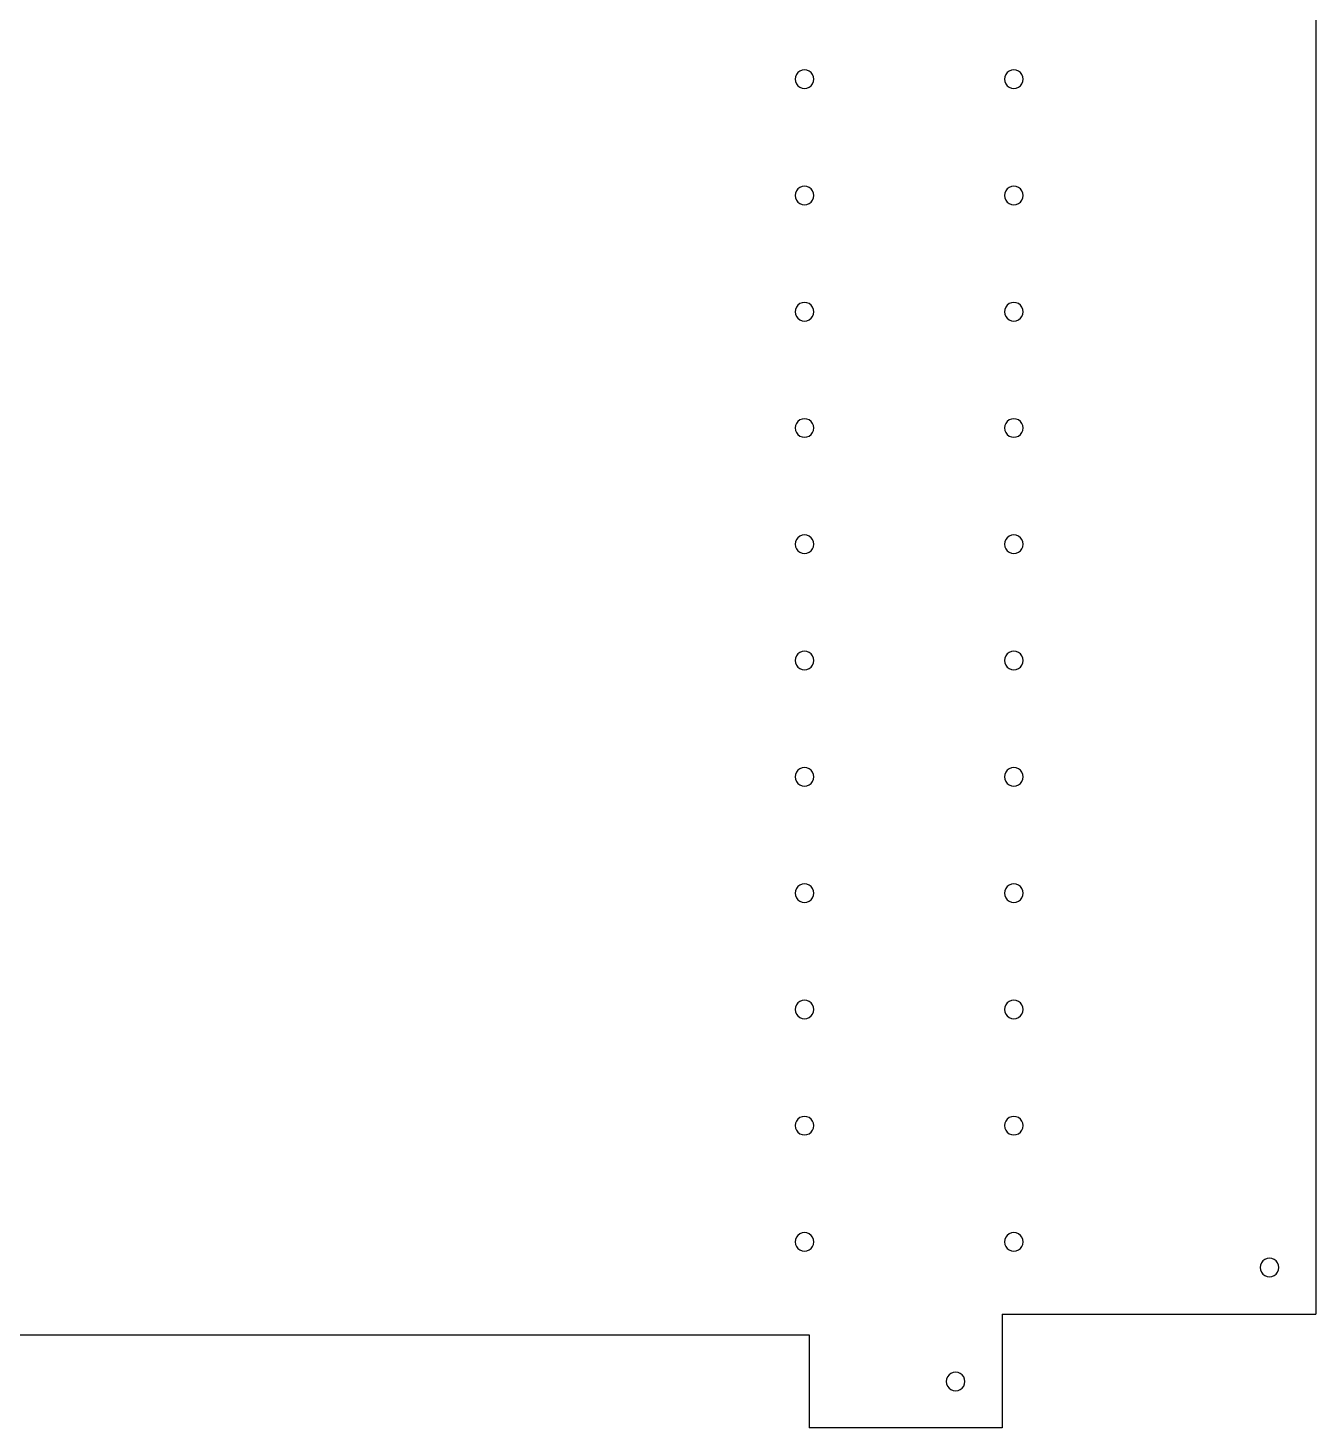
# Model space of a CAD drawing. Header units: metres. Extents: x 6137 to 6691, y 690 to 1292.
# Drawn here: x 6413.6 to 6690.6, y 690.2 to 991.2 of the extents above; entities that cross this region are included whole.
import ezdxf

# ---------------------------------------------------------------- set-up
doc = ezdxf.new("R2010")
doc.units = ezdxf.units.M

msp = doc.modelspace()

# ---------------------------------------------------------------- linework, layer by layer
at = {"layer": 'GROUP0'}
for p, q in [((6690.64, 1236.69, 0), (6690.64, 714.69, 0)), ((6579.23, 981.6, 0), (6578.91, 981.19, 0)), ((6579.64, 981.92, 0), (6579.23, 981.6, 0)), ((6580.13, 982.12, 0), (6579.64, 981.92, 0)), ((6580.64, 982.19, 0), (6580.13, 982.12, 0)), ((6581.16, 982.12, 0), (6580.64, 982.19, 0)), ((6581.64, 981.92, 0), (6581.16, 982.12, 0)), ((6582.06, 981.6, 0), (6581.64, 981.92, 0)), ((6582.38, 981.19, 0), (6582.06, 981.6, 0)), ((6624.23, 981.6, 0), (6623.91, 981.19, 0)), ((6624.64, 981.92, 0), (6624.23, 981.6, 0)), ((6625.13, 982.12, 0), (6624.64, 981.92, 0)), ((6625.64, 982.19, 0), (6625.13, 982.12, 0)), ((6626.16, 982.12, 0), (6625.64, 982.19, 0)), ((6626.64, 981.92, 0), (6626.16, 982.12, 0)), ((6627.06, 981.6, 0), (6626.64, 981.92, 0)), ((6627.38, 981.19, 0), (6627.06, 981.6, 0)), ((6578.71, 980.7, 0), (6578.64, 980.19, 0)), ((6578.64, 980.19, 0), (6578.71, 979.67, 0)), ((6578.91, 981.19, 0), (6578.71, 980.7, 0)), ((6578.71, 979.67, 0), (6578.91, 979.19, 0)), ((6578.91, 979.19, 0), (6579.23, 978.77, 0)), ((6579.23, 978.77, 0), (6579.64, 978.46, 0)), ((6579.64, 978.46, 0), (6580.13, 978.26, 0)), ((6580.13, 978.26, 0), (6580.64, 978.19, 0)), ((6580.64, 978.19, 0), (6581.16, 978.26, 0)), ((6581.16, 978.26, 0), (6581.64, 978.46, 0)), ((6581.64, 978.46, 0), (6582.06, 978.77, 0)), ((6582.06, 978.77, 0), (6582.38, 979.19, 0)), ((6582.58, 980.7, 0), (6582.38, 981.19, 0)), ((6582.38, 979.19, 0), (6582.58, 979.67, 0)), ((6582.64, 980.19, 0), (6582.58, 980.7, 0)), ((6582.58, 979.67, 0), (6582.64, 980.19, 0)), ((6623.71, 980.7, 0), (6623.64, 980.19, 0)), ((6623.64, 980.19, 0), (6623.71, 979.67, 0)), ((6623.91, 981.19, 0), (6623.71, 980.7, 0)), ((6623.71, 979.67, 0), (6623.91, 979.19, 0)), ((6623.91, 979.19, 0), (6624.23, 978.77, 0)), ((6624.23, 978.77, 0), (6624.64, 978.46, 0)), ((6624.64, 978.46, 0), (6625.13, 978.26, 0)), ((6625.13, 978.26, 0), (6625.64, 978.19, 0)), ((6625.64, 978.19, 0), (6626.16, 978.26, 0)), ((6626.16, 978.26, 0), (6626.64, 978.46, 0)), ((6626.64, 978.46, 0), (6627.06, 978.77, 0)), ((6627.06, 978.77, 0), (6627.38, 979.19, 0)), ((6627.58, 980.7, 0), (6627.38, 981.19, 0)), ((6627.38, 979.19, 0), (6627.58, 979.67, 0)), ((6627.64, 980.19, 0), (6627.58, 980.7, 0)), ((6627.58, 979.67, 0), (6627.64, 980.19, 0)), ((6580.64, 957.19, 0), (6580.13, 957.12, 0)), ((6581.16, 957.12, 0), (6580.64, 957.19, 0)), ((6625.64, 957.19, 0), (6625.13, 957.12, 0)), ((6626.16, 957.12, 0), (6625.64, 957.19, 0)), ((6578.71, 955.7, 0), (6578.64, 955.19, 0)), ((6578.64, 955.19, 0), (6578.71, 954.67, 0)), ((6578.91, 956.19, 0), (6578.71, 955.7, 0)), ((6578.71, 954.67, 0), (6578.91, 954.19, 0)), ((6579.23, 956.6, 0), (6578.91, 956.19, 0)), ((6578.91, 954.19, 0), (6579.23, 953.77, 0)), ((6579.64, 956.92, 0), (6579.23, 956.6, 0)), ((6580.13, 957.12, 0), (6579.64, 956.92, 0)), ((6581.64, 956.92, 0), (6581.16, 957.12, 0)), ((6582.06, 956.6, 0), (6581.64, 956.92, 0)), ((6582.38, 956.19, 0), (6582.06, 956.6, 0)), ((6582.06, 953.77, 0), (6582.38, 954.19, 0)), ((6582.58, 955.7, 0), (6582.38, 956.19, 0)), ((6582.38, 954.19, 0), (6582.58, 954.67, 0)), ((6582.64, 955.19, 0), (6582.58, 955.7, 0)), ((6582.58, 954.67, 0), (6582.64, 955.19, 0)), ((6623.71, 955.7, 0), (6623.64, 955.19, 0)), ((6623.64, 955.19, 0), (6623.71, 954.67, 0)), ((6623.91, 956.19, 0), (6623.71, 955.7, 0)), ((6623.71, 954.67, 0), (6623.91, 954.19, 0)), ((6624.23, 956.6, 0), (6623.91, 956.19, 0)), ((6623.91, 954.19, 0), (6624.23, 953.77, 0)), ((6624.64, 956.92, 0), (6624.23, 956.6, 0)), ((6625.13, 957.12, 0), (6624.64, 956.92, 0)), ((6626.64, 956.92, 0), (6626.16, 957.12, 0)), ((6627.06, 956.6, 0), (6626.64, 956.92, 0)), ((6627.38, 956.19, 0), (6627.06, 956.6, 0)), ((6627.06, 953.77, 0), (6627.38, 954.19, 0)), ((6627.58, 955.7, 0), (6627.38, 956.19, 0)), ((6627.38, 954.19, 0), (6627.58, 954.67, 0)), ((6627.64, 955.19, 0), (6627.58, 955.7, 0)), ((6627.58, 954.67, 0), (6627.64, 955.19, 0)), ((6579.23, 953.77, 0), (6579.64, 953.46, 0)), ((6579.64, 953.46, 0), (6580.13, 953.26, 0)), ((6580.13, 953.26, 0), (6580.64, 953.19, 0)), ((6580.64, 953.19, 0), (6581.16, 953.26, 0)), ((6581.16, 953.26, 0), (6581.64, 953.46, 0)), ((6581.64, 953.46, 0), (6582.06, 953.77, 0)), ((6624.23, 953.77, 0), (6624.64, 953.46, 0)), ((6624.64, 953.46, 0), (6625.13, 953.26, 0)), ((6625.13, 953.26, 0), (6625.64, 953.19, 0)), ((6625.64, 953.19, 0), (6626.16, 953.26, 0)), ((6626.16, 953.26, 0), (6626.64, 953.46, 0)), ((6626.64, 953.46, 0), (6627.06, 953.77, 0)), ((6578.71, 930.7, 0), (6578.64, 930.19, 0)), ((6578.64, 930.19, 0), (6578.71, 929.67, 0)), ((6578.91, 931.19, 0), (6578.71, 930.7, 0)), ((6579.23, 931.6, 0), (6578.91, 931.19, 0)), ((6579.64, 931.92, 0), (6579.23, 931.6, 0)), ((6580.13, 932.12, 0), (6579.64, 931.92, 0)), ((6580.64, 932.19, 0), (6580.13, 932.12, 0)), ((6581.16, 932.12, 0), (6580.64, 932.19, 0)), ((6581.64, 931.92, 0), (6581.16, 932.12, 0)), ((6582.06, 931.6, 0), (6581.64, 931.92, 0)), ((6582.38, 931.19, 0), (6582.06, 931.6, 0)), ((6582.58, 930.7, 0), (6582.38, 931.19, 0)), ((6582.64, 930.19, 0), (6582.58, 930.7, 0)), ((6582.58, 929.67, 0), (6582.64, 930.19, 0)), ((6623.71, 930.7, 0), (6623.64, 930.19, 0)), ((6623.64, 930.19, 0), (6623.71, 929.67, 0)), ((6623.91, 931.19, 0), (6623.71, 930.7, 0)), ((6624.23, 931.6, 0), (6623.91, 931.19, 0)), ((6624.64, 931.92, 0), (6624.23, 931.6, 0)), ((6625.13, 932.12, 0), (6624.64, 931.92, 0)), ((6625.64, 932.19, 0), (6625.13, 932.12, 0)), ((6626.16, 932.12, 0), (6625.64, 932.19, 0)), ((6626.64, 931.92, 0), (6626.16, 932.12, 0)), ((6627.06, 931.6, 0), (6626.64, 931.92, 0)), ((6627.38, 931.19, 0), (6627.06, 931.6, 0)), ((6627.58, 930.7, 0), (6627.38, 931.19, 0)), ((6627.64, 930.19, 0), (6627.58, 930.7, 0)), ((6627.58, 929.67, 0), (6627.64, 930.19, 0)), ((6578.71, 929.67, 0), (6578.91, 929.19, 0)), ((6578.91, 929.19, 0), (6579.23, 928.77, 0)), ((6579.23, 928.77, 0), (6579.64, 928.46, 0)), ((6579.64, 928.46, 0), (6580.13, 928.26, 0)), ((6580.13, 928.26, 0), (6580.64, 928.19, 0)), ((6580.64, 928.19, 0), (6581.16, 928.26, 0)), ((6581.16, 928.26, 0), (6581.64, 928.46, 0)), ((6581.64, 928.46, 0), (6582.06, 928.77, 0)), ((6582.06, 928.77, 0), (6582.38, 929.19, 0)), ((6582.38, 929.19, 0), (6582.58, 929.67, 0)), ((6623.71, 929.67, 0), (6623.91, 929.19, 0)), ((6623.91, 929.19, 0), (6624.23, 928.77, 0)), ((6624.23, 928.77, 0), (6624.64, 928.46, 0)), ((6624.64, 928.46, 0), (6625.13, 928.26, 0)), ((6625.13, 928.26, 0), (6625.64, 928.19, 0)), ((6625.64, 928.19, 0), (6626.16, 928.26, 0)), ((6626.16, 928.26, 0), (6626.64, 928.46, 0)), ((6626.64, 928.46, 0), (6627.06, 928.77, 0)), ((6627.06, 928.77, 0), (6627.38, 929.19, 0)), ((6627.38, 929.19, 0), (6627.58, 929.67, 0)), ((6578.91, 906.19, 0), (6578.71, 905.7, 0)), ((6579.23, 906.6, 0), (6578.91, 906.19, 0)), ((6579.64, 906.92, 0), (6579.23, 906.6, 0)), ((6580.13, 907.12, 0), (6579.64, 906.92, 0)), ((6580.64, 907.19, 0), (6580.13, 907.12, 0)), ((6581.16, 907.12, 0), (6580.64, 907.19, 0)), ((6581.64, 906.92, 0), (6581.16, 907.12, 0)), ((6582.06, 906.6, 0), (6581.64, 906.92, 0)), ((6582.38, 906.19, 0), (6582.06, 906.6, 0)), ((6582.58, 905.7, 0), (6582.38, 906.19, 0)), ((6623.91, 906.19, 0), (6623.71, 905.7, 0)), ((6624.23, 906.6, 0), (6623.91, 906.19, 0)), ((6624.64, 906.92, 0), (6624.23, 906.6, 0)), ((6625.13, 907.12, 0), (6624.64, 906.92, 0)), ((6625.64, 907.19, 0), (6625.13, 907.12, 0)), ((6626.16, 907.12, 0), (6625.64, 907.19, 0)), ((6626.64, 906.92, 0), (6626.16, 907.12, 0)), ((6627.06, 906.6, 0), (6626.64, 906.92, 0)), ((6627.38, 906.19, 0), (6627.06, 906.6, 0)), ((6627.58, 905.7, 0), (6627.38, 906.19, 0)), ((6578.71, 905.7, 0), (6578.64, 905.19, 0)), ((6578.64, 905.19, 0), (6578.71, 904.67, 0)), ((6578.71, 904.67, 0), (6578.91, 904.19, 0)), ((6578.91, 904.19, 0), (6579.23, 903.77, 0)), ((6579.23, 903.77, 0), (6579.64, 903.46, 0)), ((6579.64, 903.46, 0), (6580.13, 903.26, 0)), ((6580.13, 903.26, 0), (6580.64, 903.19, 0)), ((6580.64, 903.19, 0), (6581.16, 903.26, 0)), ((6581.16, 903.26, 0), (6581.64, 903.46, 0)), ((6581.64, 903.46, 0), (6582.06, 903.77, 0)), ((6582.06, 903.77, 0), (6582.38, 904.19, 0)), ((6582.38, 904.19, 0), (6582.58, 904.67, 0)), ((6582.64, 905.19, 0), (6582.58, 905.7, 0)), ((6582.58, 904.67, 0), (6582.64, 905.19, 0)), ((6623.71, 905.7, 0), (6623.64, 905.19, 0)), ((6623.64, 905.19, 0), (6623.71, 904.67, 0)), ((6623.71, 904.67, 0), (6623.91, 904.19, 0)), ((6623.91, 904.19, 0), (6624.23, 903.77, 0)), ((6624.23, 903.77, 0), (6624.64, 903.46, 0)), ((6624.64, 903.46, 0), (6625.13, 903.26, 0)), ((6625.13, 903.26, 0), (6625.64, 903.19, 0)), ((6625.64, 903.19, 0), (6626.16, 903.26, 0)), ((6626.16, 903.26, 0), (6626.64, 903.46, 0)), ((6626.64, 903.46, 0), (6627.06, 903.77, 0)), ((6627.06, 903.77, 0), (6627.38, 904.19, 0)), ((6627.38, 904.19, 0), (6627.58, 904.67, 0)), ((6627.64, 905.19, 0), (6627.58, 905.7, 0)), ((6627.58, 904.67, 0), (6627.64, 905.19, 0)), ((6580.13, 882.12, 0), (6579.64, 881.92, 0)), ((6580.64, 882.19, 0), (6580.13, 882.12, 0)), ((6581.16, 882.12, 0), (6580.64, 882.19, 0)), ((6581.64, 881.92, 0), (6581.16, 882.12, 0)), ((6625.13, 882.12, 0), (6624.64, 881.92, 0)), ((6625.64, 882.19, 0), (6625.13, 882.12, 0)), ((6626.16, 882.12, 0), (6625.64, 882.19, 0)), ((6626.64, 881.92, 0), (6626.16, 882.12, 0)), ((6578.71, 880.7, 0), (6578.64, 880.19, 0)), ((6578.64, 880.19, 0), (6578.71, 879.67, 0)), ((6578.91, 881.19, 0), (6578.71, 880.7, 0)), ((6578.71, 879.67, 0), (6578.91, 879.19, 0)), ((6579.23, 881.6, 0), (6578.91, 881.19, 0)), ((6578.91, 879.19, 0), (6579.23, 878.77, 0)), ((6579.64, 881.92, 0), (6579.23, 881.6, 0)), ((6582.06, 881.6, 0), (6581.64, 881.92, 0)), ((6582.38, 881.19, 0), (6582.06, 881.6, 0)), ((6582.06, 878.77, 0), (6582.38, 879.19, 0)), ((6582.58, 880.7, 0), (6582.38, 881.19, 0)), ((6582.38, 879.19, 0), (6582.58, 879.67, 0)), ((6582.64, 880.19, 0), (6582.58, 880.7, 0)), ((6582.58, 879.67, 0), (6582.64, 880.19, 0)), ((6623.71, 880.7, 0), (6623.64, 880.19, 0)), ((6623.64, 880.19, 0), (6623.71, 879.67, 0)), ((6623.91, 881.19, 0), (6623.71, 880.7, 0)), ((6623.71, 879.67, 0), (6623.91, 879.19, 0)), ((6624.23, 881.6, 0), (6623.91, 881.19, 0)), ((6623.91, 879.19, 0), (6624.23, 878.77, 0)), ((6624.64, 881.92, 0), (6624.23, 881.6, 0)), ((6627.06, 881.6, 0), (6626.64, 881.92, 0)), ((6627.38, 881.19, 0), (6627.06, 881.6, 0)), ((6627.06, 878.77, 0), (6627.38, 879.19, 0)), ((6627.58, 880.7, 0), (6627.38, 881.19, 0)), ((6627.38, 879.19, 0), (6627.58, 879.67, 0)), ((6627.64, 880.19, 0), (6627.58, 880.7, 0)), ((6627.58, 879.67, 0), (6627.64, 880.19, 0)), ((6579.23, 878.77, 0), (6579.64, 878.46, 0)), ((6579.64, 878.46, 0), (6580.13, 878.26, 0)), ((6580.13, 878.26, 0), (6580.64, 878.19, 0)), ((6580.64, 878.19, 0), (6581.16, 878.26, 0)), ((6581.16, 878.26, 0), (6581.64, 878.46, 0)), ((6581.64, 878.46, 0), (6582.06, 878.77, 0)), ((6624.23, 878.77, 0), (6624.64, 878.46, 0)), ((6624.64, 878.46, 0), (6625.13, 878.26, 0)), ((6625.13, 878.26, 0), (6625.64, 878.19, 0)), ((6625.64, 878.19, 0), (6626.16, 878.26, 0)), ((6626.16, 878.26, 0), (6626.64, 878.46, 0)), ((6626.64, 878.46, 0), (6627.06, 878.77, 0)), ((6578.71, 855.7, 0), (6578.64, 855.19, 0)), ((6578.64, 855.19, 0), (6578.71, 854.67, 0)), ((6578.91, 856.19, 0), (6578.71, 855.7, 0)), ((6579.23, 856.6, 0), (6578.91, 856.19, 0)), ((6579.64, 856.92, 0), (6579.23, 856.6, 0)), ((6580.13, 857.12, 0), (6579.64, 856.92, 0)), ((6580.64, 857.19, 0), (6580.13, 857.12, 0)), ((6581.16, 857.12, 0), (6580.64, 857.19, 0)), ((6581.64, 856.92, 0), (6581.16, 857.12, 0)), ((6582.06, 856.6, 0), (6581.64, 856.92, 0)), ((6582.38, 856.19, 0), (6582.06, 856.6, 0)), ((6582.58, 855.7, 0), (6582.38, 856.19, 0)), ((6582.64, 855.19, 0), (6582.58, 855.7, 0)), ((6582.58, 854.67, 0), (6582.64, 855.19, 0)), ((6623.71, 855.7, 0), (6623.64, 855.19, 0)), ((6623.64, 855.19, 0), (6623.71, 854.67, 0)), ((6623.91, 856.19, 0), (6623.71, 855.7, 0)), ((6624.23, 856.6, 0), (6623.91, 856.19, 0)), ((6624.64, 856.92, 0), (6624.23, 856.6, 0)), ((6625.13, 857.12, 0), (6624.64, 856.92, 0)), ((6625.64, 857.19, 0), (6625.13, 857.12, 0)), ((6626.16, 857.12, 0), (6625.64, 857.19, 0)), ((6626.64, 856.92, 0), (6626.16, 857.12, 0)), ((6627.06, 856.6, 0), (6626.64, 856.92, 0)), ((6627.38, 856.19, 0), (6627.06, 856.6, 0)), ((6627.58, 855.7, 0), (6627.38, 856.19, 0)), ((6627.64, 855.19, 0), (6627.58, 855.7, 0)), ((6627.58, 854.67, 0), (6627.64, 855.19, 0)), ((6578.71, 854.67, 0), (6578.91, 854.19, 0)), ((6578.91, 854.19, 0), (6579.23, 853.77, 0)), ((6579.23, 853.77, 0), (6579.64, 853.46, 0)), ((6579.64, 853.46, 0), (6580.13, 853.26, 0)), ((6580.13, 853.26, 0), (6580.64, 853.19, 0)), ((6580.64, 853.19, 0), (6581.16, 853.26, 0)), ((6581.16, 853.26, 0), (6581.64, 853.46, 0)), ((6581.64, 853.46, 0), (6582.06, 853.77, 0)), ((6582.06, 853.77, 0), (6582.38, 854.19, 0)), ((6582.38, 854.19, 0), (6582.58, 854.67, 0)), ((6623.71, 854.67, 0), (6623.91, 854.19, 0)), ((6623.91, 854.19, 0), (6624.23, 853.77, 0)), ((6624.23, 853.77, 0), (6624.64, 853.46, 0)), ((6624.64, 853.46, 0), (6625.13, 853.26, 0)), ((6625.13, 853.26, 0), (6625.64, 853.19, 0)), ((6625.64, 853.19, 0), (6626.16, 853.26, 0)), ((6626.16, 853.26, 0), (6626.64, 853.46, 0)), ((6626.64, 853.46, 0), (6627.06, 853.77, 0)), ((6627.06, 853.77, 0), (6627.38, 854.19, 0)), ((6627.38, 854.19, 0), (6627.58, 854.67, 0)), ((6578.91, 831.19, 0), (6578.71, 830.7, 0)), ((6579.23, 831.6, 0), (6578.91, 831.19, 0)), ((6579.64, 831.92, 0), (6579.23, 831.6, 0)), ((6580.13, 832.12, 0), (6579.64, 831.92, 0)), ((6580.64, 832.19, 0), (6580.13, 832.12, 0)), ((6581.16, 832.12, 0), (6580.64, 832.19, 0)), ((6581.64, 831.92, 0), (6581.16, 832.12, 0)), ((6582.06, 831.6, 0), (6581.64, 831.92, 0)), ((6582.38, 831.19, 0), (6582.06, 831.6, 0)), ((6582.58, 830.7, 0), (6582.38, 831.19, 0)), ((6623.91, 831.19, 0), (6623.71, 830.7, 0)), ((6624.23, 831.6, 0), (6623.91, 831.19, 0)), ((6624.64, 831.92, 0), (6624.23, 831.6, 0)), ((6625.13, 832.12, 0), (6624.64, 831.92, 0)), ((6625.64, 832.19, 0), (6625.13, 832.12, 0)), ((6626.16, 832.12, 0), (6625.64, 832.19, 0)), ((6626.64, 831.92, 0), (6626.16, 832.12, 0)), ((6627.06, 831.6, 0), (6626.64, 831.92, 0)), ((6627.38, 831.19, 0), (6627.06, 831.6, 0)), ((6627.58, 830.7, 0), (6627.38, 831.19, 0)), ((6578.71, 830.7, 0), (6578.64, 830.19, 0)), ((6578.64, 830.19, 0), (6578.71, 829.67, 0)), ((6578.71, 829.67, 0), (6578.91, 829.19, 0)), ((6578.91, 829.19, 0), (6579.23, 828.77, 0)), ((6579.23, 828.77, 0), (6579.64, 828.46, 0)), ((6579.64, 828.46, 0), (6580.13, 828.26, 0)), ((6580.13, 828.26, 0), (6580.64, 828.19, 0)), ((6580.64, 828.19, 0), (6581.16, 828.26, 0)), ((6581.16, 828.26, 0), (6581.64, 828.46, 0)), ((6581.64, 828.46, 0), (6582.06, 828.77, 0)), ((6582.06, 828.77, 0), (6582.38, 829.19, 0)), ((6582.38, 829.19, 0), (6582.58, 829.67, 0)), ((6582.64, 830.19, 0), (6582.58, 830.7, 0)), ((6582.58, 829.67, 0), (6582.64, 830.19, 0)), ((6623.71, 830.7, 0), (6623.64, 830.19, 0)), ((6623.64, 830.19, 0), (6623.71, 829.67, 0)), ((6623.71, 829.67, 0), (6623.91, 829.19, 0)), ((6623.91, 829.19, 0), (6624.23, 828.77, 0)), ((6624.23, 828.77, 0), (6624.64, 828.46, 0)), ((6624.64, 828.46, 0), (6625.13, 828.26, 0)), ((6625.13, 828.26, 0), (6625.64, 828.19, 0)), ((6625.64, 828.19, 0), (6626.16, 828.26, 0)), ((6626.16, 828.26, 0), (6626.64, 828.46, 0)), ((6626.64, 828.46, 0), (6627.06, 828.77, 0)), ((6627.06, 828.77, 0), (6627.38, 829.19, 0)), ((6627.38, 829.19, 0), (6627.58, 829.67, 0)), ((6627.64, 830.19, 0), (6627.58, 830.7, 0)), ((6627.58, 829.67, 0), (6627.64, 830.19, 0)), ((6579.64, 806.92, 0), (6579.23, 806.6, 0)), ((6580.13, 807.12, 0), (6579.64, 806.92, 0)), ((6580.64, 807.19, 0), (6580.13, 807.12, 0)), ((6581.16, 807.12, 0), (6580.64, 807.19, 0)), ((6581.64, 806.92, 0), (6581.16, 807.12, 0)), ((6582.06, 806.6, 0), (6581.64, 806.92, 0)), ((6624.64, 806.92, 0), (6624.23, 806.6, 0)), ((6625.13, 807.12, 0), (6624.64, 806.92, 0)), ((6625.64, 807.19, 0), (6625.13, 807.12, 0)), ((6626.16, 807.12, 0), (6625.64, 807.19, 0)), ((6626.64, 806.92, 0), (6626.16, 807.12, 0)), ((6627.06, 806.6, 0), (6626.64, 806.92, 0)), ((6578.71, 805.7, 0), (6578.64, 805.19, 0)), ((6578.64, 805.19, 0), (6578.71, 804.67, 0)), ((6578.91, 806.19, 0), (6578.71, 805.7, 0)), ((6578.71, 804.67, 0), (6578.91, 804.19, 0)), ((6579.23, 806.6, 0), (6578.91, 806.19, 0)), ((6578.91, 804.19, 0), (6579.23, 803.77, 0)), ((6579.23, 803.77, 0), (6579.64, 803.46, 0)), ((6581.64, 803.46, 0), (6582.06, 803.77, 0)), ((6582.38, 806.19, 0), (6582.06, 806.6, 0)), ((6582.06, 803.77, 0), (6582.38, 804.19, 0)), ((6582.58, 805.7, 0), (6582.38, 806.19, 0)), ((6582.38, 804.19, 0), (6582.58, 804.67, 0)), ((6582.64, 805.19, 0), (6582.58, 805.7, 0)), ((6582.58, 804.67, 0), (6582.64, 805.19, 0)), ((6623.71, 805.7, 0), (6623.64, 805.19, 0)), ((6623.64, 805.19, 0), (6623.71, 804.67, 0)), ((6623.91, 806.19, 0), (6623.71, 805.7, 0)), ((6623.71, 804.67, 0), (6623.91, 804.19, 0)), ((6624.23, 806.6, 0), (6623.91, 806.19, 0)), ((6623.91, 804.19, 0), (6624.23, 803.77, 0)), ((6624.23, 803.77, 0), (6624.64, 803.46, 0)), ((6626.64, 803.46, 0), (6627.06, 803.77, 0)), ((6627.38, 806.19, 0), (6627.06, 806.6, 0)), ((6627.06, 803.77, 0), (6627.38, 804.19, 0)), ((6627.58, 805.7, 0), (6627.38, 806.19, 0)), ((6627.38, 804.19, 0), (6627.58, 804.67, 0)), ((6627.64, 805.19, 0), (6627.58, 805.7, 0)), ((6627.58, 804.67, 0), (6627.64, 805.19, 0)), ((6579.64, 803.46, 0), (6580.13, 803.26, 0)), ((6580.13, 803.26, 0), (6580.64, 803.19, 0)), ((6580.64, 803.19, 0), (6581.16, 803.26, 0)), ((6581.16, 803.26, 0), (6581.64, 803.46, 0)), ((6624.64, 803.46, 0), (6625.13, 803.26, 0)), ((6625.13, 803.26, 0), (6625.64, 803.19, 0)), ((6625.64, 803.19, 0), (6626.16, 803.26, 0)), ((6626.16, 803.26, 0), (6626.64, 803.46, 0)), ((6578.71, 780.7, 0), (6578.64, 780.19, 0)), ((6578.64, 780.19, 0), (6578.71, 779.67, 0)), ((6578.91, 781.19, 0), (6578.71, 780.7, 0)), ((6578.71, 779.67, 0), (6578.91, 779.19, 0)), ((6579.23, 781.6, 0), (6578.91, 781.19, 0)), ((6579.64, 781.92, 0), (6579.23, 781.6, 0)), ((6580.13, 782.12, 0), (6579.64, 781.92, 0)), ((6580.64, 782.19, 0), (6580.13, 782.12, 0)), ((6581.16, 782.12, 0), (6580.64, 782.19, 0)), ((6581.64, 781.92, 0), (6581.16, 782.12, 0)), ((6582.06, 781.6, 0), (6581.64, 781.92, 0)), ((6582.38, 781.19, 0), (6582.06, 781.6, 0)), ((6582.58, 780.7, 0), (6582.38, 781.19, 0)), ((6582.38, 779.19, 0), (6582.58, 779.67, 0)), ((6582.64, 780.19, 0), (6582.58, 780.7, 0)), ((6582.58, 779.67, 0), (6582.64, 780.19, 0)), ((6623.71, 780.7, 0), (6623.64, 780.19, 0)), ((6623.64, 780.19, 0), (6623.71, 779.67, 0)), ((6623.91, 781.19, 0), (6623.71, 780.7, 0)), ((6623.71, 779.67, 0), (6623.91, 779.19, 0)), ((6624.23, 781.6, 0), (6623.91, 781.19, 0)), ((6624.64, 781.92, 0), (6624.23, 781.6, 0)), ((6625.13, 782.12, 0), (6624.64, 781.92, 0)), ((6625.64, 782.19, 0), (6625.13, 782.12, 0)), ((6626.16, 782.12, 0), (6625.64, 782.19, 0)), ((6626.64, 781.92, 0), (6626.16, 782.12, 0)), ((6627.06, 781.6, 0), (6626.64, 781.92, 0)), ((6627.38, 781.19, 0), (6627.06, 781.6, 0)), ((6627.58, 780.7, 0), (6627.38, 781.19, 0)), ((6627.38, 779.19, 0), (6627.58, 779.67, 0)), ((6627.64, 780.19, 0), (6627.58, 780.7, 0)), ((6627.58, 779.67, 0), (6627.64, 780.19, 0)), ((6578.91, 779.19, 0), (6579.23, 778.77, 0)), ((6579.23, 778.77, 0), (6579.64, 778.46, 0)), ((6579.64, 778.46, 0), (6580.13, 778.26, 0)), ((6580.13, 778.26, 0), (6580.64, 778.19, 0)), ((6580.64, 778.19, 0), (6581.16, 778.26, 0)), ((6581.16, 778.26, 0), (6581.64, 778.46, 0)), ((6581.64, 778.46, 0), (6582.06, 778.77, 0)), ((6582.06, 778.77, 0), (6582.38, 779.19, 0)), ((6623.91, 779.19, 0), (6624.23, 778.77, 0)), ((6624.23, 778.77, 0), (6624.64, 778.46, 0)), ((6624.64, 778.46, 0), (6625.13, 778.26, 0)), ((6625.13, 778.26, 0), (6625.64, 778.19, 0)), ((6625.64, 778.19, 0), (6626.16, 778.26, 0)), ((6626.16, 778.26, 0), (6626.64, 778.46, 0)), ((6626.64, 778.46, 0), (6627.06, 778.77, 0)), ((6627.06, 778.77, 0), (6627.38, 779.19, 0)), ((6578.71, 755.7, 0), (6578.64, 755.19, 0)), ((6578.91, 756.19, 0), (6578.71, 755.7, 0)), ((6579.23, 756.6, 0), (6578.91, 756.19, 0)), ((6579.64, 756.92, 0), (6579.23, 756.6, 0)), ((6580.13, 757.12, 0), (6579.64, 756.92, 0)), ((6580.64, 757.19, 0), (6580.13, 757.12, 0)), ((6581.16, 757.12, 0), (6580.64, 757.19, 0)), ((6581.64, 756.92, 0), (6581.16, 757.12, 0)), ((6582.06, 756.6, 0), (6581.64, 756.92, 0)), ((6582.38, 756.19, 0), (6582.06, 756.6, 0)), ((6582.58, 755.7, 0), (6582.38, 756.19, 0)), ((6582.64, 755.19, 0), (6582.58, 755.7, 0)), ((6623.71, 755.7, 0), (6623.64, 755.19, 0)), ((6623.91, 756.19, 0), (6623.71, 755.7, 0)), ((6624.23, 756.6, 0), (6623.91, 756.19, 0)), ((6624.64, 756.92, 0), (6624.23, 756.6, 0)), ((6625.13, 757.12, 0), (6624.64, 756.92, 0)), ((6625.64, 757.19, 0), (6625.13, 757.12, 0)), ((6626.16, 757.12, 0), (6625.64, 757.19, 0)), ((6626.64, 756.92, 0), (6626.16, 757.12, 0)), ((6627.06, 756.6, 0), (6626.64, 756.92, 0)), ((6627.38, 756.19, 0), (6627.06, 756.6, 0)), ((6627.58, 755.7, 0), (6627.38, 756.19, 0)), ((6627.64, 755.19, 0), (6627.58, 755.7, 0)), ((6578.64, 755.19, 0), (6578.71, 754.67, 0)), ((6578.71, 754.67, 0), (6578.91, 754.19, 0)), ((6578.91, 754.19, 0), (6579.23, 753.77, 0)), ((6579.23, 753.77, 0), (6579.64, 753.46, 0)), ((6579.64, 753.46, 0), (6580.13, 753.26, 0)), ((6580.13, 753.26, 0), (6580.64, 753.19, 0)), ((6580.64, 753.19, 0), (6581.16, 753.26, 0)), ((6581.16, 753.26, 0), (6581.64, 753.46, 0)), ((6581.64, 753.46, 0), (6582.06, 753.77, 0)), ((6582.06, 753.77, 0), (6582.38, 754.19, 0)), ((6582.38, 754.19, 0), (6582.58, 754.67, 0)), ((6582.58, 754.67, 0), (6582.64, 755.19, 0)), ((6623.64, 755.19, 0), (6623.71, 754.67, 0)), ((6623.71, 754.67, 0), (6623.91, 754.19, 0)), ((6623.91, 754.19, 0), (6624.23, 753.77, 0)), ((6624.23, 753.77, 0), (6624.64, 753.46, 0)), ((6624.64, 753.46, 0), (6625.13, 753.26, 0)), ((6625.13, 753.26, 0), (6625.64, 753.19, 0)), ((6625.64, 753.19, 0), (6626.16, 753.26, 0)), ((6626.16, 753.26, 0), (6626.64, 753.46, 0)), ((6626.64, 753.46, 0), (6627.06, 753.77, 0)), ((6627.06, 753.77, 0), (6627.38, 754.19, 0)), ((6627.38, 754.19, 0), (6627.58, 754.67, 0)), ((6627.58, 754.67, 0), (6627.64, 755.19, 0)), ((6579.23, 731.6, 0), (6578.91, 731.19, 0)), ((6579.64, 731.92, 0), (6579.23, 731.6, 0)), ((6580.13, 732.12, 0), (6579.64, 731.92, 0)), ((6580.64, 732.19, 0), (6580.13, 732.12, 0)), ((6581.16, 732.12, 0), (6580.64, 732.19, 0)), ((6581.64, 731.92, 0), (6581.16, 732.12, 0)), ((6582.06, 731.6, 0), (6581.64, 731.92, 0)), ((6582.38, 731.19, 0), (6582.06, 731.6, 0)), ((6624.23, 731.6, 0), (6623.91, 731.19, 0)), ((6624.64, 731.92, 0), (6624.23, 731.6, 0)), ((6625.13, 732.12, 0), (6624.64, 731.92, 0)), ((6625.64, 732.19, 0), (6625.13, 732.12, 0)), ((6626.16, 732.12, 0), (6625.64, 732.19, 0)), ((6626.64, 731.92, 0), (6626.16, 732.12, 0)), ((6627.06, 731.6, 0), (6626.64, 731.92, 0)), ((6627.38, 731.19, 0), (6627.06, 731.6, 0)), ((6578.71, 730.7, 0), (6578.64, 730.19, 0)), ((6578.64, 730.19, 0), (6578.71, 729.67, 0)), ((6578.91, 731.19, 0), (6578.71, 730.7, 0)), ((6578.71, 729.67, 0), (6578.91, 729.19, 0)), ((6578.91, 729.19, 0), (6579.23, 728.77, 0)), ((6579.23, 728.77, 0), (6579.64, 728.46, 0)), ((6579.64, 728.46, 0), (6580.13, 728.26, 0)), ((6581.16, 728.26, 0), (6581.64, 728.46, 0)), ((6581.64, 728.46, 0), (6582.06, 728.77, 0)), ((6582.06, 728.77, 0), (6582.38, 729.19, 0)), ((6582.58, 730.7, 0), (6582.38, 731.19, 0)), ((6582.38, 729.19, 0), (6582.58, 729.67, 0)), ((6582.64, 730.19, 0), (6582.58, 730.7, 0)), ((6582.58, 729.67, 0), (6582.64, 730.19, 0)), ((6623.71, 730.7, 0), (6623.64, 730.19, 0)), ((6623.64, 730.19, 0), (6623.71, 729.67, 0)), ((6623.91, 731.19, 0), (6623.71, 730.7, 0)), ((6623.71, 729.67, 0), (6623.91, 729.19, 0)), ((6623.91, 729.19, 0), (6624.23, 728.77, 0)), ((6624.23, 728.77, 0), (6624.64, 728.46, 0)), ((6624.64, 728.46, 0), (6625.13, 728.26, 0)), ((6626.16, 728.26, 0), (6626.64, 728.46, 0)), ((6626.64, 728.46, 0), (6627.06, 728.77, 0)), ((6627.06, 728.77, 0), (6627.38, 729.19, 0)), ((6627.58, 730.7, 0), (6627.38, 731.19, 0)), ((6627.38, 729.19, 0), (6627.58, 729.67, 0)), ((6627.64, 730.19, 0), (6627.58, 730.7, 0)), ((6627.58, 729.67, 0), (6627.64, 730.19, 0)), ((6580.13, 728.26, 0), (6580.64, 728.19, 0)), ((6580.64, 728.19, 0), (6581.16, 728.26, 0)), ((6625.13, 728.26, 0), (6625.64, 728.19, 0)), ((6625.64, 728.19, 0), (6626.16, 728.26, 0)), ((6678.91, 725.69, 0), (6678.71, 725.21, 0)), ((6679.23, 726.1, 0), (6678.91, 725.69, 0)), ((6679.64, 726.42, 0), (6679.23, 726.1, 0)), ((6680.13, 726.62, 0), (6679.64, 726.42, 0)), ((6680.64, 726.69, 0), (6680.13, 726.62, 0)), ((6681.16, 726.62, 0), (6680.64, 726.69, 0)), ((6681.64, 726.42, 0), (6681.16, 726.62, 0)), ((6682.06, 726.1, 0), (6681.64, 726.42, 0)), ((6682.38, 725.69, 0), (6682.06, 726.1, 0)), ((6682.58, 725.21, 0), (6682.38, 725.69, 0)), ((6678.71, 725.21, 0), (6678.64, 724.69, 0)), ((6678.64, 724.69, 0), (6678.71, 724.17, 0)), ((6678.71, 724.17, 0), (6678.91, 723.69, 0)), ((6678.91, 723.69, 0), (6679.23, 723.27, 0)), ((6679.23, 723.27, 0), (6679.64, 722.96, 0)), ((6679.64, 722.96, 0), (6680.13, 722.76, 0)), ((6680.13, 722.76, 0), (6680.64, 722.69, 0)), ((6680.64, 722.69, 0), (6681.16, 722.76, 0)), ((6681.16, 722.76, 0), (6681.64, 722.96, 0)), ((6681.64, 722.96, 0), (6682.06, 723.27, 0)), ((6682.06, 723.27, 0), (6682.38, 723.69, 0)), ((6682.38, 723.69, 0), (6682.58, 724.17, 0)), ((6682.64, 724.69, 0), (6682.58, 725.21, 0)), ((6682.58, 724.17, 0), (6682.64, 724.69, 0)), ((6623.14, 714.69, 0), (6623.14, 690.19, 0)), ((6623.14, 714.69, 0), (6690.64, 714.69, 0)), ((6245.64, 710.19, 0), (6581.64, 710.19, 0)), ((6581.64, 710.19, 0), (6581.64, 690.19, 0)), ((6611.73, 701.6, 0), (6611.41, 701.19, 0)), ((6612.14, 701.92, 0), (6611.73, 701.6, 0)), ((6612.63, 702.12, 0), (6612.14, 701.92, 0)), ((6613.14, 702.19, 0), (6612.63, 702.12, 0)), ((6613.66, 702.12, 0), (6613.14, 702.19, 0)), ((6614.14, 701.92, 0), (6613.66, 702.12, 0)), ((6614.56, 701.6, 0), (6614.14, 701.92, 0)), ((6614.88, 701.19, 0), (6614.56, 701.6, 0)), ((6611.21, 700.7, 0), (6611.14, 700.19, 0)), ((6611.14, 700.19, 0), (6611.21, 699.67, 0)), ((6611.41, 701.19, 0), (6611.21, 700.7, 0)), ((6611.21, 699.67, 0), (6611.41, 699.19, 0)), ((6611.41, 699.19, 0), (6611.73, 698.77, 0)), ((6611.73, 698.77, 0), (6612.14, 698.46, 0)), ((6612.14, 698.46, 0), (6612.63, 698.26, 0)), ((6613.66, 698.26, 0), (6614.14, 698.46, 0)), ((6614.14, 698.46, 0), (6614.56, 698.77, 0)), ((6614.56, 698.77, 0), (6614.88, 699.19, 0)), ((6615.08, 700.7, 0), (6614.88, 701.19, 0)), ((6614.88, 699.19, 0), (6615.08, 699.67, 0)), ((6615.14, 700.19, 0), (6615.08, 700.7, 0)), ((6615.08, 699.67, 0), (6615.14, 700.19, 0)), ((6612.63, 698.26, 0), (6613.14, 698.19, 0)), ((6613.14, 698.19, 0), (6613.66, 698.26, 0)), ((6623.14, 690.19, 0), (6581.64, 690.19, 0))]:
    msp.add_line(p, q, dxfattribs=at)

doc.saveas('drawing.dxf')
